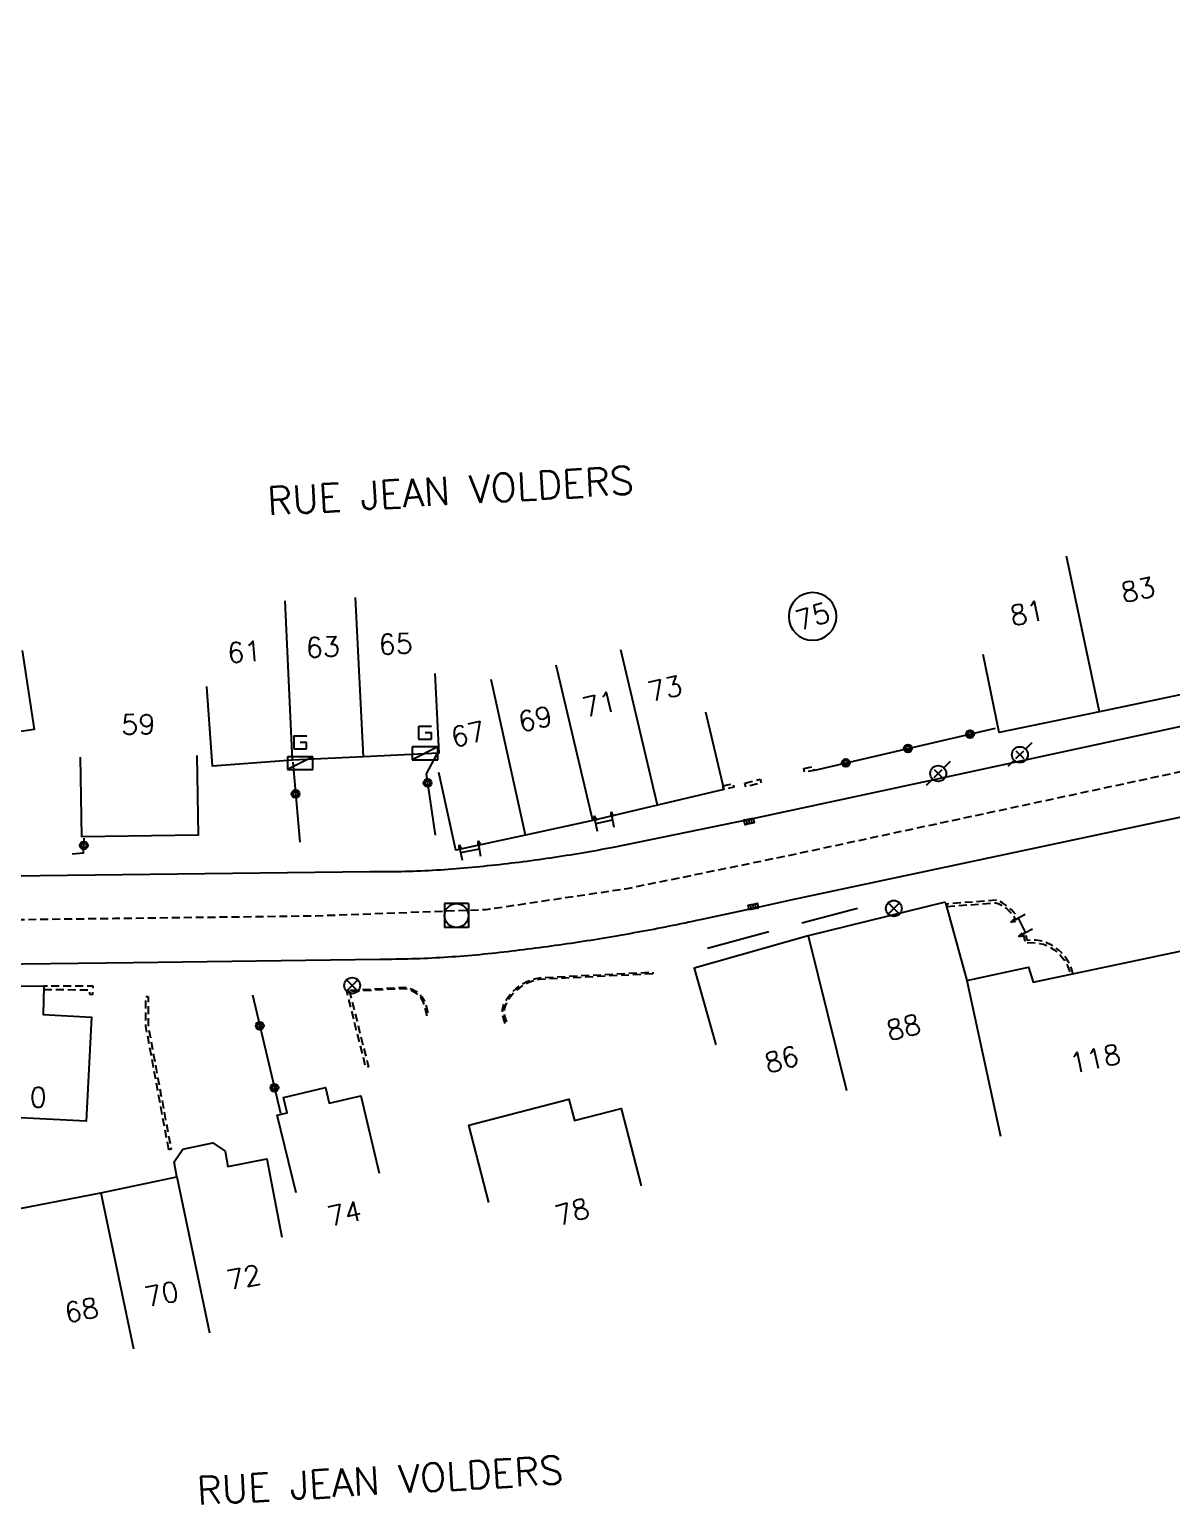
# Model space of a CAD drawing. Header units: millimetres. Extents: x 150037 to 150985, y 153000 to 154000.
# Drawn here: x 150189.1 to 150260.8, y 153220.2 to 153312.7 of the extents above; entities that cross this region are included whole.
import ezdxf
from ezdxf.enums import TextEntityAlignment as Align

# ---------------------------------------------------------------- set-up
doc = ezdxf.new("R2010")
doc.units = ezdxf.units.MM
doc.linetypes.add('DASHED', pattern=[0.75, 0.5, -0.25])
doc.layers.get('0').update_dxf_attribs({"linetype": 'CONTINUOUS'})
for name, color, linetype in [('W0001', 6, 'DASHED'), ('W0008', 7, 'CONTINUOUS'), ('W0017', 7, 'CONTINUOUS'), ('W0100', 7, 'CONTINUOUS'), ('W0105', 7, 'CONTINUOUS'), ('W0112', 1, 'DASHED'), ('W0322', 7, 'CONTINUOUS'), ('W0400', 7, 'CONTINUOUS'), ('W0420', 7, 'CONTINUOUS'), ('W0432', 7, 'CONTINUOUS'), ('W0454', 7, 'CONTINUOUS'), ('W0469', 7, 'CONTINUOUS'), ('W0989', 7, 'CONTINUOUS'), ('W0991', 7, 'CONTINUOUS'), ('W1102', 7, 'CONTINUOUS')]:
    doc.layers.add(name, color=color, linetype=linetype)
doc.styles.get("Standard").update_dxf_attribs({"font": 'romans.shx', "width": 0.85})

# ---------------------------------------------------------------- blocks, each defined once
blk = doc.blocks.new('t105o')
for p, q in [((-0.5, 0), (0.5, 0)), ((0.5, 0), (0.2, 0.1)), ((0.5, 0), (0.2, -0.1))]:
    blk.add_line(p, q)
blk = doc.blocks.new('T400')
for p, q in [((-0.15, 0.3), (0.15, 0.3)), ((-0.15, -0.25), (-0.15, 0.3)), ((-0.15, 0.15), (0.15, 0.15)), ((-0.15, 0), (0.15, 0)), ((0.15, 0.3), (0.15, -0.25)), ((-0.15, -0.15), (0.15, -0.15)), ((-0.15, -0.25), (-0.15, -0.3)), ((-0.15, -0.3), (0.15, -0.3)), ((0.15, -0.3), (0.15, -0.25))]:
    blk.add_line(p, q)
blk = doc.blocks.new('T454')
for p, q in [((-0.25, 0.25), (0.25, -0.25)), ((-0.25, -0.25), (0.25, 0.25)), ((0.75, 0.75), (0.375, 0.375)), ((-0.375, -0.375), (-0.75, -0.75))]:
    blk.add_line(p, q)
blk.add_ellipse((0, 0), major_axis=(0.354, 0.354), ratio=1, start_param=5.497787, end_param=11.780972)
blk = doc.blocks.new('T420')
for p, q in [((0.75, 0.75), (-0.75, 0.75)), ((-0.75, 0.75), (-0.75, -0.75)), ((0.75, 0.75), (0.75, -0.75)), ((0.75, -0.75), (-0.75, -0.75))]:
    blk.add_line(p, q)
blk.add_ellipse((0, 0), major_axis=(-0.53, 0.53), ratio=1, start_param=3.926991, end_param=10.210176)
blk = doc.blocks.new('T432')
at = {"flags": 128}
for points in [[(-0.4, 2.1), (-0.4, 1.3)], [(-0.395, 2.1), (0.405, 2.1)], [(-0.4, 1.3), (0.4, 1.3)], [(0, 1.7), (0.4, 1.7)], [(0.4, 1.3), (0.4, 1.7)], [(0.8, 0.8), (-0.8, 0.8)], [(-0.8, 0.8), (-0.8, 0)], [(0.8, 0.8), (-0.8, 0)], [(-0.8, 0), (0.8, 0)], [(0.8, 0), (0.8, 0.8)]]:
    blk.add_lwpolyline(points, dxfattribs=at)
blk = doc.blocks.new('t322o')
at = {"color": 0, "linetype": 'Continuous'}
for radius in [0.25, 0.15]:
    blk.add_circle((0, 0), radius, dxfattribs=at)
blk = doc.blocks.new('T469')
at = {"color": 0, "linetype": 'Continuous', "flags": 128}
for points in [[(-0.354, 0.354), (0.354, -0.354)], [(-0.354, -0.354), (0.354, 0.354)]]:
    blk.add_lwpolyline(points, dxfattribs=at)
at = {"color": 0, "linetype": 'Continuous'}
blk.add_circle((0, 0), 0.5, dxfattribs=at)

msp = doc.modelspace()

# ---------------------------------------------------------------- linework, layer by layer
at = {"layer": 'W0001', "flags": 128}
msp.add_lwpolyline([(150663.553, 153336.303), (150658.954, 153334.609), (150653.246, 153333.655), (150639.339, 153332.954), (150597.54, 153330.927), (150583.467, 153330.134), (150571.065, 153330.265), (150561.682, 153330.735), (150552.501, 153331.224), (150546.218, 153331.789), (150539.684, 153331.558), (150531.654, 153329.537), (150478.477, 153316.815), (150425.997, 153304.097), (150366.76, 153289.782), (150324.323, 153279.74), (150289.335, 153272.13), (150249.205, 153263.541), (150236.524, 153260.824), (150226.597, 153258.796), (150217.763, 153257.48), (150207.062, 153257.084), (150194.465, 153256.925), (150167.245, 153256.585), (150145.305, 153256.302), (150121.316, 153255.425), (150105.253, 153254.909)], dxfattribs=at)
at = {"layer": 'W0008', "flags": 128}
for points in [[(150186.318, 153259.584), (150210.478, 153259.877), (150210.724, 153259.875), (150210.971, 153259.874), (150211.217, 153259.875), (150211.464, 153259.876), (150211.71, 153259.878), (150211.957, 153259.882), (150212.203, 153259.886), (150212.449, 153259.891), (150212.695, 153259.897), (150212.942, 153259.904), (150213.188, 153259.912), (150213.434, 153259.922), (150213.68, 153259.932), (150213.926, 153259.943), (150214.172, 153259.955), (150214.418, 153259.968), (150214.664, 153259.982), (150214.91, 153259.997), (150215.155, 153260.013), (150215.401, 153260.029), (150215.647, 153260.047), (150215.893, 153260.066), (150216.138, 153260.086), (150216.384, 153260.107), (150216.629, 153260.129), (150216.878, 153260.151), (150217.126, 153260.175), (150217.375, 153260.199), (150217.623, 153260.224), (150217.871, 153260.249), (150218.119, 153260.276), (150218.367, 153260.302), (150218.615, 153260.33), (150218.863, 153260.358), (150219.11, 153260.387), (150219.358, 153260.416), (150219.605, 153260.446), (150219.853, 153260.477), (150220.1, 153260.509), (150220.347, 153260.541), (150220.594, 153260.573), (150220.842, 153260.607), (150221.088, 153260.641), (150221.335, 153260.676), (150221.582, 153260.711), (150221.829, 153260.747), (150222.075, 153260.784), (150222.322, 153260.821), (150222.568, 153260.859), (150222.814, 153260.898), (150223.061, 153260.937), (150223.307, 153260.977), (150223.553, 153261.018), (150223.799, 153261.059), (150224.044, 153261.101), (150224.29, 153261.144), (150224.536, 153261.187), (150224.781, 153261.231), (150225.027, 153261.276), (150225.272, 153261.321), (150225.517, 153261.367), (150225.762, 153261.414), (150234.224, 153263.14), (150245.212, 153265.5), (150261.484, 153269.026)], [(150166.204, 153253.814), (150195.634, 153254.182), (150211.097, 153254.387), (150211.349, 153254.387), (150211.601, 153254.389), (150211.853, 153254.391), (150212.105, 153254.394), (150212.357, 153254.398), (150212.608, 153254.403), (150212.86, 153254.409), (150213.112, 153254.416), (150213.363, 153254.424), (150213.615, 153254.433), (150213.867, 153254.443), (150214.118, 153254.454), (150214.369, 153254.466), (150214.621, 153254.479), (150214.872, 153254.493), (150215.123, 153254.508), (150215.375, 153254.523), (150215.626, 153254.54), (150215.877, 153254.558), (150216.128, 153254.576), (150216.379, 153254.596), (150216.63, 153254.616), (150216.881, 153254.638), (150217.132, 153254.66), (150217.382, 153254.684), (150217.633, 153254.708), (150217.884, 153254.734), (150218.135, 153254.76), (150218.384, 153254.787), (150218.633, 153254.814), (150218.882, 153254.842), (150219.131, 153254.871), (150219.38, 153254.9), (150219.629, 153254.929), (150219.878, 153254.959), (150220.127, 153254.989), (150220.375, 153255.02), (150220.624, 153255.052), (150220.872, 153255.084), (150221.121, 153255.116), (150221.369, 153255.149), (150221.617, 153255.182), (150221.866, 153255.216), (150222.114, 153255.251), (150222.362, 153255.286), (150222.61, 153255.321), (150222.857, 153255.357), (150223.105, 153255.394), (150223.353, 153255.43), (150223.6, 153255.468), (150223.848, 153255.506), (150224.095, 153255.544), (150224.343, 153255.583), (150224.59, 153255.623), (150224.837, 153255.663), (150225.084, 153255.703), (150225.331, 153255.744), (150225.578, 153255.785), (150225.825, 153255.827), (150226.072, 153255.87), (150226.319, 153255.913), (150226.565, 153255.956), (150226.812, 153256), (150227.058, 153256.045), (150227.305, 153256.09), (150227.551, 153256.135), (150227.797, 153256.181), (150228.043, 153256.227), (150228.289, 153256.274), (150228.535, 153256.322), (150228.781, 153256.37), (150229.027, 153256.418), (150229.273, 153256.467), (150229.519, 153256.517), (150229.764, 153256.567), (150230.01, 153256.617), (150230.255, 153256.668), (150230.5, 153256.719), (150230.746, 153256.771), (150230.991, 153256.824), (150231.236, 153256.877), (150234.738, 153257.621), (150237.008, 153258.121), (150252.343, 153261.38), (150271.123, 153265.39)]]:
    msp.add_lwpolyline(points, dxfattribs=at)
at = {"layer": 'W0017', "flags": 128}
for points in [[(150241.079, 153257.56), (150237.592, 153256.647)], [(150235.507, 153256.088), (150231.66, 153255.061)]]:
    msp.add_lwpolyline(points, dxfattribs=at)
at = {"layer": 'W0100', "flags": 128}
for points in [[(150297.041, 153278.546), (150293.434, 153277.8), (150287.919, 153276.628), (150282.171, 153275.397), (150276.582, 153274.188), (150270.99, 153273.01), (150263.999, 153271.535), (150256.267, 153269.893), (150249.963, 153268.606), (150248.963, 153273.505)], [(150188.664, 153273.745), (150189.419, 153268.802), (150185.914, 153268.267), (150185.159, 153273.21)], [(150214.566, 153272.3), (150214.808, 153267.306), (150210.074, 153267.076), (150205.621, 153266.872), (150200.616, 153266.5), (150200.245, 153271.486)], [(150231.537, 153269.9), (150232.686, 153265.034), (150228.528, 153264.052), (150224.468, 153263.09), (150220.251, 153262.159), (150215.87, 153261.213), (150214.815, 153266.1)], [(150199.628, 153267.161), (150199.7, 153262.162), (150192.405, 153262.056), (150192.332, 153267.055)], [(150224.66, 153262.888), (150225.713, 153263.127)], [(150216.184, 153261.065), (150217.368, 153261.315)], [(150246.572, 153257.963), (150237.991, 153255.839), (150230.832, 153253.816), (150232.191, 153249.004)], [(150246.592, 153257.916), (150247.933, 153253.04), (150251.799, 153253.876), (150252.092, 153252.941), (150262.011, 153255.04), (150272.289, 153257.244), (150273.75, 153250.423), (150268.861, 153249.376)], [(150251.149, 153256.948), (150251.623, 153256.037)], [(150183.585, 153253.005), (150183.577, 153252.695), (150186.336, 153252.738), (150190.033, 153252.693), (150189.975, 153250.903), (150193.008, 153250.737), (150192.689, 153244.227), (150187.695, 153244.472)], [(150205.846, 153239.73), (150204.658, 153244.587), (150205.301, 153244.744), (150205.068, 153245.711), (150207.704, 153246.33), (150207.934, 153245.349), (150209.92, 153245.815), (150211.063, 153240.947)], [(150217.943, 153239.117), (150216.687, 153243.957), (150222.974, 153245.588), (150223.321, 153244.249), (150226.25, 153245.009), (150227.505, 153240.169)], [(150188.507, 153238.741), (150193.603, 153239.728), (150198.372, 153240.72), (150198.204, 153241.667), (150198.739, 153242.467), (150200.629, 153242.848), (150201.398, 153242.327)], [(150201.398, 153242.327), (150201.566, 153241.379), (150204.015, 153241.853), (150204.965, 153236.944)]]:
    msp.add_lwpolyline(points, dxfattribs=at)
at = {"layer": 'W0112', "flags": 128}
for points in [[(150237.713, 153266.344), (150238.319, 153266.463), (150238.367, 153266.222), (150237.761, 153266.103)], [(150232.632, 153265.248), (150233.275, 153265.392), (150233.324, 153265.169), (150232.682, 153265.026)], [(150234.009, 153265.428), (150234.976, 153265.68), (150235.04, 153265.437), (150234.072, 153265.185)], [(150246.683, 153257.684), (150249.766, 153257.925), (150249.938, 153257.861), (150250.123, 153257.768), (150250.299, 153257.651), (150250.467, 153257.515), (150250.625, 153257.368), (150250.772, 153257.211), (150250.908, 153257.043), (150251.035, 153256.859), (150251.165, 153256.95), (150251.034, 153257.137), (150250.891, 153257.314), (150250.736, 153257.48), (150250.57, 153257.635), (150250.392, 153257.778), (150250.203, 153257.904), (150250.002, 153258.006), (150249.788, 153258.085), (150246.67, 153257.841)], [(150251.472, 153256.002), (150251.605, 153255.392), (150252.01, 153255.418), (150252.26, 153255.409), (150252.503, 153255.374), (150252.739, 153255.313), (150252.969, 153255.227), (150253.192, 153255.114), (150253.411, 153254.975), (150253.602, 153254.827), (150253.775, 153254.667), (150253.929, 153254.495), (150254.065, 153254.312), (150254.183, 153254.116), (150254.283, 153253.909), (150254.365, 153253.688), (150254.431, 153253.447), (150254.587, 153253.49), (150254.519, 153253.738), (150254.432, 153253.972), (150254.326, 153254.194), (150254.2, 153254.402), (150254.055, 153254.598), (150253.891, 153254.781), (150253.707, 153254.95), (150253.504, 153255.107), (150253.272, 153255.255), (150253.034, 153255.375), (150252.788, 153255.468), (150252.535, 153255.533), (150252.275, 153255.57), (150252.007, 153255.58), (150251.733, 153255.563), (150251.63, 153256.037)], [(150228.238, 153253.462), (150221.127, 153253.111), (150220.867, 153253.051), (150220.616, 153252.973), (150220.378, 153252.876), (150220.153, 153252.761), (150219.941, 153252.627), (150219.742, 153252.476), (150219.555, 153252.306), (150219.381, 153252.117), (150219.218, 153251.91), (150219.07, 153251.686), (150218.96, 153251.458), (150218.903, 153251.227), (150218.899, 153250.99), (150218.947, 153250.741), (150219.081, 153250.346), (150218.979, 153250.312), (150218.844, 153250.713), (150218.791, 153250.981), (150218.796, 153251.241), (150218.858, 153251.494), (150218.977, 153251.74), (150219.131, 153251.973), (150219.299, 153252.187), (150219.48, 153252.382), (150219.673, 153252.558), (150219.88, 153252.716), (150220.1, 153252.854), (150220.333, 153252.973), (150220.58, 153253.074), (150220.839, 153253.155), (150221.112, 153253.218), (150228.232, 153253.569)], [(150190.033, 153252.472), (150192.888, 153252.466), (150192.882, 153252.177), (150193.102, 153252.172), (150193.114, 153252.687), (150190.033, 153252.693)], [(150209.19, 153252.411), (150210.39, 153247.625), (150210.231, 153247.585), (150209.031, 153252.371)], [(150214.066, 153250.818), (150213.886, 153251.52), (150213.801, 153251.76), (150213.676, 153251.967), (150213.505, 153252.15), (150213.312, 153252.296), (150213.103, 153252.408), (150212.88, 153252.487), (150212.644, 153252.53), (150209.223, 153252.346), (150209.218, 153252.436), (150212.65, 153252.621), (150212.903, 153252.574), (150213.139, 153252.491), (150213.36, 153252.372), (150213.565, 153252.217), (150213.748, 153252.022), (150213.883, 153251.798), (150213.972, 153251.546), (150214.153, 153250.84)], [(150197.865, 153242.425), (150196.426, 153250.171), (150196.421, 153252.041), (150196.564, 153252.041), (150196.57, 153250.184), (150198.006, 153242.451)]]:
    msp.add_lwpolyline(points, close=True, dxfattribs=at)
at = {"layer": 'W0322', "flags": 128}
for points in [[(150238.397, 153266.246), (150249.732, 153268.878)], [(150214.689, 153267.263), (150214.021, 153266.01), (150214.588, 153262.164)], [(150205.641, 153266.744), (150206.083, 153261.724)], [(150191.804, 153260.995), (150192.508, 153261.057), (150192.558, 153261.976)], [(150203.109, 153252.154), (150204.873, 153244.715)]]:
    msp.add_lwpolyline(points, dxfattribs=at)
at = {"layer": 'W1102', "flags": 128}
for points in [[(150256.267, 153269.893), (150254.189, 153279.674)], [(150205.621, 153266.872), (150205.162, 153276.861)], [(150210.074, 153267.076), (150209.589, 153277.065)], [(150228.528, 153264.052), (150226.23, 153273.785)], [(150224.468, 153263.09), (150222.162, 153272.821)], [(150220.251, 153262.159), (150218.094, 153271.924)], [(150237.991, 153255.839), (150240.394, 153246.132)], [(150247.933, 153253.04), (150250.047, 153243.266)], [(150198.372, 153240.72), (150200.408, 153230.929)], [(150193.603, 153239.728), (150195.639, 153229.937)]]:
    msp.add_lwpolyline(points, dxfattribs=at)
at = {"layer": 'W1102'}
msp.add_lwpolyline([(150238.262, 153277.383, 1), (150238.262, 153274.388, 1)], format="xyb", close=True, dxfattribs=at)

# ---------------------------------------------------------------- block references
at = {"layer": 'W0105'}
for p, rotation in [((150225.713, 153263.127), 100.5215943808359), ((150224.66, 153262.888), 102.002654383994), ((150217.368, 153261.315), 99.74242876943161), ((150216.184, 153261.065), 102.5702886872334), ((150251.149, 153256.948), 208.2473176245079), ((150251.623, 153256.037), 208.3359671271331)]:
    msp.add_blockref('t105o', p, dxfattribs=dict(at, rotation=rotation))
at = {"layer": 'W0322'}
for p, rotation in [((150248.138, 153268.508), 13.07219356552264), ((150244.242, 153267.603), 13.07219356552264), ((150240.346, 153266.699), 13.07219356552264), ((150214.106, 153265.436), 278.3772265183367), ((150205.817, 153264.751), 275.0274493812686), ((150203.571, 153250.208), 283.3347176749348), ((150204.493, 153246.316), 283.3347176749348)]:
    msp.add_blockref('t322o', p, dxfattribs=dict(at, rotation=rotation))
msp.add_blockref('t322o', (150192.533, 153261.516), dxfattribs=at)
at = {"layer": 'W0400'}
for p, rotation in [((150234.277, 153263.028), 282.1194549636529), ((150234.543, 153257.685), 101.9950840660095)]:
    msp.add_blockref('T400', p, dxfattribs=dict(at, rotation=rotation))
at = {"layer": 'W0420'}
msp.add_blockref('T420', (150215.919, 153257.118), dxfattribs=at)
at = {"layer": 'W0432'}
for p in [(150206.111, 153266.287), (150213.941, 153266.895)]:
    msp.add_blockref('T432', p, dxfattribs=at)
at = {"layer": 'W0454'}
for p in [(150251.265, 153267.213), (150246.142, 153266.032)]:
    msp.add_blockref('T454', p, dxfattribs=at)
at = {"layer": 'W0469'}
for p in [(150243.358, 153257.563), (150209.37, 153252.727)]:
    msp.add_blockref('T469', p, dxfattribs=at)

# ---------------------------------------------------------------- texts
at = {"layer": 'W0989'}
for p in [(150215.538, 153283.787), (150211.112, 153221.687)]:
    msp.add_text('RUE JEAN VOLDERS', height=1.75, rotation=3.31478, dxfattribs=at).set_placement(p, align=Align.MIDDLE)
at = {"layer": 'W0991'}
for s, rotation, p in [('83', 11.9913, (150258.679, 153277.561)), ('75', 17.08816, (150238.262, 153275.886)), ('81', 11.53715, (150251.715, 153276.108)), ('63', 2.63184, (150207.526, 153273.967)), ('65', 2.31053, (150212.099, 153274.164)), ('61', 4.24564, (150202.6, 153273.667)), ('73', 13.28845, (150228.998, 153271.356)), ('71', 13.32877, (150224.884, 153270.383)), ('69', 12.45395, (150220.85, 153269.46)), ('59', 0.83159, (150195.951, 153269.108)), ('67', 13.06393, (150216.635, 153268.506)), ('88', 13.90589, (150243.964, 153250.106)), ('86', 15.77603, (150236.314, 153248.091)), ('118', 11.94588, (150255.988, 153248.138)), ('0', 359.56903, (150189.672, 153245.712)), ('74', 12.28964, (150208.886, 153238.426)), ('78', 15.97157, (150223.175, 153238.532)), ('72', 11.35353, (150202.572, 153234.423)), ('70', 11.7446, (150197.413, 153233.37)), ('68', 10.95903, (150192.386, 153232.362))]:
    msp.add_text(s, height=1.25, rotation=rotation, dxfattribs=at).set_placement(p, align=Align.MIDDLE)

doc.saveas('drawing.dxf')
